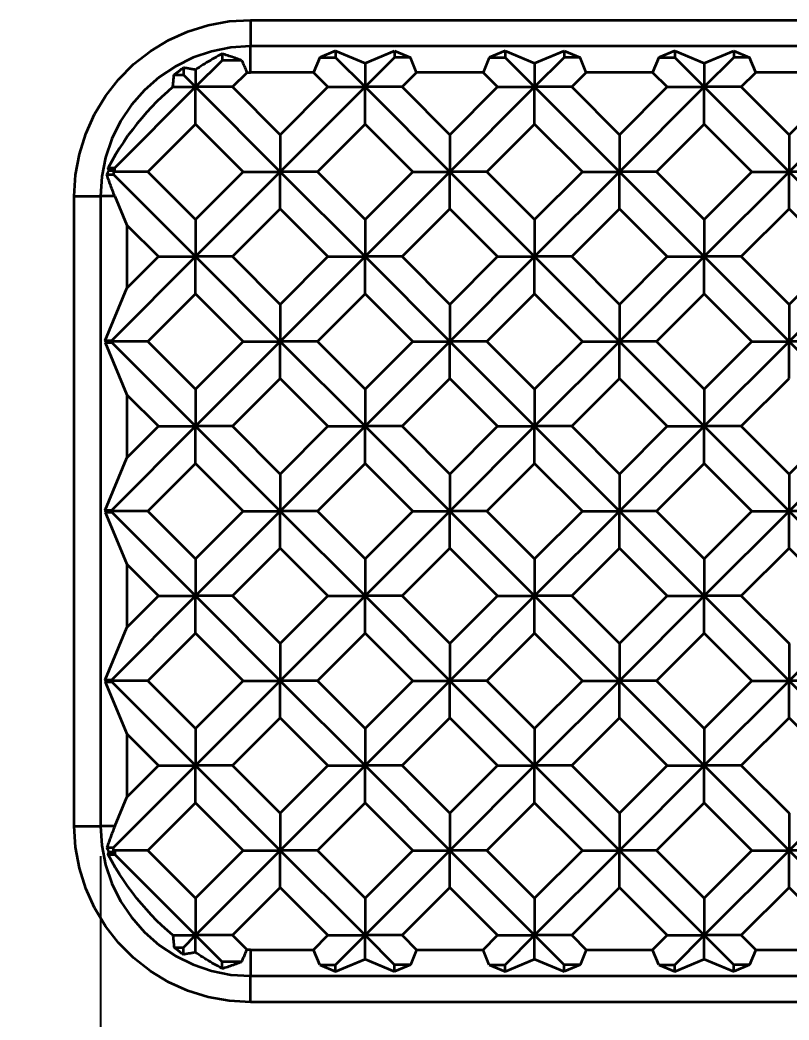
# Model space of a CAD drawing. Header units: millimetres. Extents: x 0 to 420, y 0 to 297.
# Drawn here: x 100.45 to 120.97, y 231.43 to 258.1 of the extents above; entities that cross this region are included whole.
import ezdxf

# ---------------------------------------------------------------- set-up
doc = ezdxf.new("R2010")
doc.units = ezdxf.units.MM
doc.layers.add('DIM', color=5, linetype='Continuous', lineweight=13)
doc.layers.add('VISIBLE', color=7, linetype='Continuous', lineweight=35)
doc.dimstyles.new('AUR', dxfattribs={"dimtxt": 2.5, "dimasz": 2, "dimexe": 1, "dimexo": 0.8, "dimgap": 0.6, "dimtad": 1, "dimdec": 3, "dimlfac": 0.5, "dimdsep": 46, "dimcen": 2.5, "dimclrd": 5, "dimclre": 5, "dimclrt": 7, "dimazin": 3, "dimtfac": 1, "dimtmove": 0, "dimatfit": 3})

msp = doc.modelspace()

# ---------------------------------------------------------------- linework, layer by layer
at = {"layer": 'VISIBLE'}
for points in [[(101.9, 253.4), (101.9343, 253.9665), (102.0366, 254.5248), (102.2054, 255.0666), (102.4384, 255.5842), (102.732, 256.0699), (103.082, 256.5167), (103.4833, 256.918), (103.9301, 257.268), (104.4158, 257.5616), (104.9334, 257.7946), (105.4752, 257.9634), (106.0335, 258.0657), (106.6, 258.1)], [(106.6, 258.1), (180.6, 258.1)], [(106.6, 258.1), (106.6, 257.4)], [(106.6, 257.4), (106.0779, 257.3658), (105.5647, 257.2637), (105.0693, 257.0955), (104.6, 256.8641), (104.165, 256.5734), (103.7716, 256.2284), (103.4266, 255.835), (103.1359, 255.4), (102.9045, 254.9307), (102.7363, 254.4353), (102.6342, 253.9221), (102.6, 253.4)], [(105.841, 257.1992), (105.7883, 257.1707), (105.736, 257.142), (105.684, 257.1129), (105.6323, 257.0835), (105.5809, 257.0537), (105.5299, 257.0236), (105.4792, 256.9932), (105.4288, 256.9625), (105.3787, 256.9315), (105.329, 256.9001), (105.2796, 256.8684), (105.2305, 256.8363), (105.1818, 256.804), (105.1334, 256.7713)], [(106.3658, 257.0213), (106.3293, 257.035), (106.2926, 257.0485), (106.2558, 257.0619), (106.2188, 257.0751), (106.1817, 257.0882), (106.1445, 257.1011), (106.107, 257.1139), (106.0695, 257.1265), (106.0318, 257.139), (105.9939, 257.1513), (105.9559, 257.1635), (105.9177, 257.1755), (105.8794, 257.1874), (105.841, 257.1992)], [(105.841, 257.1992), (105.841, 257.0213)], [(180.6, 257.4), (106.6, 257.4)], [(106.6, 256.7), (106.6, 257.4)], [(108.8726, 257.2757), (108.4483, 257.1)], [(108.8726, 257.2757), (109.6589, 256.95)], [(108.8726, 257.2757), (108.8726, 257.1)], [(109.6589, 256.95), (110.4452, 257.2757)], [(110.4452, 257.2757), (110.8694, 257.1)], [(110.4452, 257.2757), (110.4452, 257.1)], [(113.3981, 257.2757), (112.9738, 257.1)], [(113.3981, 257.2757), (114.1844, 256.95)], [(113.3981, 257.2757), (113.3981, 257.1)], [(114.1844, 256.95), (114.9706, 257.2757)], [(114.9706, 257.2757), (115.3949, 257.1)], [(114.9706, 257.2757), (114.9706, 257.1)], [(117.9235, 257.2757), (117.4993, 257.1)], [(117.9235, 257.2757), (118.7098, 256.95)], [(117.9235, 257.2757), (117.9235, 257.1)], [(118.7098, 256.95), (119.4961, 257.2757)], [(119.4961, 257.2757), (119.9204, 257.1)], [(119.4961, 257.2757), (119.4961, 257.1)], [(105.1334, 256.3137), (105.841, 257.0213)], [(106.3658, 257.0213), (105.841, 257.0213)], [(106.3658, 257.0213), (106.3764, 256.9979), (106.387, 256.9745), (106.3975, 256.9511), (106.4079, 256.9279), (106.4182, 256.9046), (106.4285, 256.8815), (106.4387, 256.8584), (106.4488, 256.8354), (106.4589, 256.8125), (106.4689, 256.7896), (106.4789, 256.7668), (106.4888, 256.744), (106.4986, 256.7213), (106.5084, 256.6987)], [(108.4483, 257.1), (108.2826, 256.7)], [(108.4483, 257.1), (108.8726, 257.1)], [(108.8726, 257.1), (109.6589, 256.3137)], [(109.6589, 256.3137), (110.4452, 257.1)], [(109.6589, 256.95), (109.6589, 256.3137)], [(110.8694, 257.1), (110.4452, 257.1)], [(111.0351, 256.7), (110.8694, 257.1)], [(112.9738, 257.1), (112.8081, 256.7)], [(112.9738, 257.1), (113.3981, 257.1)], [(113.3981, 257.1), (114.1844, 256.3137)], [(114.1844, 256.3137), (114.9706, 257.1)], [(114.1844, 256.95), (114.1844, 256.3137)], [(115.3949, 257.1), (114.9706, 257.1)], [(115.5606, 256.7), (115.3949, 257.1)], [(117.4993, 257.1), (117.3336, 256.7)], [(117.4993, 257.1), (117.9235, 257.1)], [(117.9235, 257.1), (118.7098, 256.3137)], [(118.7098, 256.3137), (119.4961, 257.1)], [(118.7098, 256.95), (118.7098, 256.3137)], [(119.9204, 257.1), (119.4961, 257.1)], [(120.0861, 256.7), (119.9204, 257.1)], [(104.5306, 256.3137), (104.5326, 256.3365), (104.5346, 256.3594), (104.5366, 256.3823), (104.5387, 256.4053), (104.5409, 256.4283), (104.5431, 256.4514), (104.5453, 256.4745), (104.5476, 256.4977), (104.55, 256.5209), (104.5524, 256.5442), (104.5549, 256.5675), (104.5574, 256.5909), (104.5599, 256.6143), (104.5625, 256.6378)], [(104.5625, 256.6378), (104.5799, 256.6516), (104.5973, 256.6653), (104.6147, 256.679), (104.6321, 256.6927), (104.6496, 256.7063), (104.6672, 256.7199), (104.6848, 256.7334), (104.7025, 256.7469), (104.7202, 256.7603), (104.7379, 256.7737), (104.7557, 256.787), (104.7735, 256.8003), (104.7914, 256.8135), (104.8093, 256.8267)], [(104.5625, 256.6378), (104.8093, 256.6378)], [(105.1334, 256.7713), (105.1106, 256.7756), (105.0877, 256.7798), (105.0648, 256.784), (105.0418, 256.7881), (105.0188, 256.7922), (104.9957, 256.7963), (104.9726, 256.8003), (104.9494, 256.8042), (104.9262, 256.8081), (104.9029, 256.8119), (104.8796, 256.8157), (104.8562, 256.8194), (104.8328, 256.8231), (104.8093, 256.8267)], [(104.8093, 256.8267), (104.8093, 256.6378)], [(104.8093, 256.6378), (105.1334, 256.3137)], [(105.1334, 256.7713), (105.1334, 256.3137)], [(106.1233, 256.3137), (106.5084, 256.6987)], [(106.5084, 256.6987), (106.6, 256.7)], [(108.2826, 256.7), (106.6, 256.7)], [(108.2826, 256.7), (108.6689, 256.3137)], [(110.6488, 256.3137), (111.0351, 256.7)], [(112.8081, 256.7), (111.0351, 256.7)], [(112.8081, 256.7), (113.1944, 256.3137)], [(115.1743, 256.3137), (115.5606, 256.7)], [(117.3336, 256.7), (115.5606, 256.7)], [(117.3336, 256.7), (117.7199, 256.3137)], [(119.6998, 256.3137), (120.0861, 256.7)], [(121.8591, 256.7), (120.0861, 256.7)], [(104.5306, 256.3137), (104.3822, 256.1847), (104.2375, 256.0519), (104.0967, 255.9153), (103.9597, 255.7748), (103.8266, 255.6305), (103.6973, 255.4823), (103.5718, 255.3303), (103.4501, 255.1745), (103.3323, 255.0148), (103.2184, 254.8513), (103.1082, 254.684), (103.0019, 254.5128), (102.8995, 254.3378), (102.8008, 254.159)], [(102.9787, 254.159), (105.1334, 256.3137)], [(104.5306, 256.3137), (105.1334, 256.3137)], [(106.1233, 256.3137), (105.1334, 256.3137)], [(105.1334, 256.3137), (107.3961, 254.051)], [(105.1334, 255.3238), (105.1334, 256.3137)], [(106.1233, 256.3137), (107.3961, 255.0409)], [(107.3961, 255.0409), (108.6689, 256.3137)], [(107.3961, 254.051), (109.6589, 256.3137)], [(108.6689, 256.3137), (109.6589, 256.3137)], [(110.6488, 256.3137), (109.6589, 256.3137)], [(109.6589, 256.3137), (111.9216, 254.051)], [(109.6589, 255.3238), (109.6589, 256.3137)], [(110.6488, 256.3137), (111.9216, 255.0409)], [(111.9216, 255.0409), (113.1944, 256.3137)], [(111.9216, 254.051), (114.1844, 256.3137)], [(113.1944, 256.3137), (114.1844, 256.3137)], [(115.1743, 256.3137), (114.1844, 256.3137)], [(114.1844, 256.3137), (116.4471, 254.051)], [(114.1844, 255.3238), (114.1844, 256.3137)], [(115.1743, 256.3137), (116.4471, 255.0409)], [(116.4471, 255.0409), (117.7199, 256.3137)], [(116.4471, 254.051), (118.7098, 256.3137)], [(117.7199, 256.3137), (118.7098, 256.3137)], [(119.6998, 256.3137), (118.7098, 256.3137)], [(118.7098, 256.3137), (120.9726, 254.051)], [(118.7098, 255.3238), (118.7098, 256.3137)], [(119.6998, 256.3137), (120.9726, 255.0409)], [(120.9726, 255.0409), (122.2454, 256.3137)], [(120.9726, 254.051), (123.2353, 256.3137)], [(103.8606, 254.051), (105.1334, 255.3238)], [(105.1334, 255.3238), (106.4062, 254.051)], [(108.3861, 254.051), (109.6589, 255.3238)], [(109.6589, 255.3238), (110.9317, 254.051)], [(112.9116, 254.051), (114.1844, 255.3238)], [(114.1844, 255.3238), (115.4572, 254.051)], [(117.437, 254.051), (118.7098, 255.3238)], [(118.7098, 255.3238), (119.9826, 254.051)], [(107.3961, 255.0409), (107.3961, 254.051)], [(111.9216, 255.0409), (111.9216, 254.051)], [(116.4471, 255.0409), (116.4471, 254.051)], [(120.9726, 255.0409), (120.9726, 254.051)], [(102.7682, 253.9764), (102.7722, 253.9842), (102.7761, 253.992), (102.78, 253.9997), (102.784, 254.0074), (102.7879, 254.0152), (102.7919, 254.0229), (102.7958, 254.0306), (102.7998, 254.0383), (102.8038, 254.046), (102.8078, 254.0537), (102.8118, 254.0614), (102.8158, 254.0691), (102.8198, 254.0768), (102.8238, 254.0845)], [(102.9817, 253.4), (102.9653, 253.44), (102.9491, 253.4802), (102.933, 253.5205), (102.9171, 253.5611), (102.9014, 253.6018), (102.8859, 253.6427), (102.8705, 253.6838), (102.8554, 253.725), (102.8404, 253.7665), (102.8256, 253.8081), (102.811, 253.8499), (102.7965, 253.8919), (102.7823, 253.9341), (102.7682, 253.9764)], [(102.7682, 253.9764), (102.9452, 253.9764)], [(102.8238, 254.0845), (102.8221, 254.0898), (102.8205, 254.0951), (102.8188, 254.1004), (102.8172, 254.1057), (102.8155, 254.111), (102.8139, 254.1163), (102.8122, 254.1217), (102.8106, 254.127), (102.809, 254.1323), (102.8073, 254.1377), (102.8057, 254.143), (102.8041, 254.1483), (102.8025, 254.1537), (102.8008, 254.159)], [(102.8008, 254.159), (102.9787, 254.159)], [(102.8238, 254.0845), (102.9452, 254.0845)], [(102.9787, 254.051), (102.9452, 254.0845)], [(102.9452, 254.0845), (102.9452, 253.9764)], [(102.9452, 253.9764), (105.1334, 251.7882)], [(102.9787, 254.051), (102.9787, 254.159)], [(103.8606, 254.051), (102.9787, 254.051)], [(103.8606, 254.051), (105.1334, 252.7782)], [(105.1334, 251.7882), (107.3961, 254.051)], [(105.1334, 252.7782), (106.4062, 254.051)], [(106.4062, 254.051), (107.3961, 254.051)], [(108.3861, 254.051), (107.3961, 254.051)], [(107.3961, 253.061), (107.3961, 254.051)], [(107.3961, 254.051), (109.6589, 251.7882)], [(108.3861, 254.051), (109.6589, 252.7782)], [(109.6589, 252.7782), (110.9317, 254.051)], [(109.6589, 251.7882), (111.9216, 254.051)], [(110.9317, 254.051), (111.9216, 254.051)], [(112.9116, 254.051), (111.9216, 254.051)], [(111.9216, 254.051), (114.1844, 251.7882)], [(111.9216, 253.061), (111.9216, 254.051)], [(112.9116, 254.051), (114.1844, 252.7782)], [(114.1844, 252.7782), (115.4572, 254.051)], [(114.1844, 251.7882), (116.4471, 254.051)], [(115.4572, 254.051), (116.4471, 254.051)], [(117.437, 254.051), (116.4471, 254.051)], [(116.4471, 254.051), (118.7098, 251.7882)], [(116.4471, 253.061), (116.4471, 254.051)], [(117.437, 254.051), (118.7098, 252.7782)], [(118.7098, 252.7782), (119.9826, 254.051)], [(118.7098, 251.7882), (120.9726, 254.051)], [(119.9826, 254.051), (120.9726, 254.051)], [(121.9625, 254.051), (120.9726, 254.051)], [(120.9726, 254.051), (123.2353, 251.7882)], [(120.9726, 253.061), (120.9726, 254.051)], [(101.9, 236.6), (101.9, 253.4)], [(101.9, 253.4), (102.6, 253.4)], [(102.6, 253.4), (102.6, 236.6)], [(102.9817, 253.4), (102.6, 253.4)], [(102.9817, 253.4), (103.3, 252.6317)], [(106.1233, 251.7882), (107.3961, 253.061)], [(107.3961, 253.061), (108.6689, 251.7882)], [(110.6488, 251.7882), (111.9216, 253.061)], [(111.9216, 253.061), (113.1944, 251.7882)], [(115.1743, 251.7882), (116.4471, 253.061)], [(116.4471, 253.061), (117.7199, 251.7882)], [(119.6998, 251.7882), (120.9726, 253.061)], [(120.9726, 253.061), (122.2454, 251.7882)], [(103.3, 252.6317), (103.3, 250.9448)], [(103.3, 252.6317), (104.1434, 251.7882)], [(105.1334, 252.7782), (105.1334, 251.7882)], [(109.6589, 252.7782), (109.6589, 251.7882)], [(114.1844, 252.7782), (114.1844, 251.7882)], [(118.7098, 252.7782), (118.7098, 251.7882)], [(102.9, 249.5548), (105.1334, 251.7882)], [(103.3, 250.9448), (104.1434, 251.7882)], [(104.1434, 251.7882), (105.1334, 251.7882)], [(105.1334, 250.7983), (105.1334, 251.7882)], [(105.1334, 251.7882), (107.3961, 249.5255)], [(106.1233, 251.7882), (105.1334, 251.7882)], [(106.1233, 251.7882), (107.3961, 250.5154)], [(107.3961, 249.5255), (109.6589, 251.7882)], [(107.3961, 250.5154), (108.6689, 251.7882)], [(108.6689, 251.7882), (109.6589, 251.7882)], [(110.6488, 251.7882), (109.6589, 251.7882)], [(109.6589, 250.7983), (109.6589, 251.7882)], [(109.6589, 251.7882), (111.9216, 249.5255)], [(110.6488, 251.7882), (111.9216, 250.5154)], [(111.9216, 250.5154), (113.1944, 251.7882)], [(111.9216, 249.5255), (114.1844, 251.7882)], [(113.1944, 251.7882), (114.1844, 251.7882)], [(115.1743, 251.7882), (114.1844, 251.7882)], [(114.1844, 251.7882), (116.4471, 249.5255)], [(114.1844, 250.7983), (114.1844, 251.7882)], [(115.1743, 251.7882), (116.4471, 250.5154)], [(116.4471, 250.5154), (117.7199, 251.7882)], [(116.4471, 249.5255), (118.7098, 251.7882)], [(117.7199, 251.7882), (118.7098, 251.7882)], [(119.6998, 251.7882), (118.7098, 251.7882)], [(118.7098, 251.7882), (120.9726, 249.5255)], [(118.7098, 250.7983), (118.7098, 251.7882)], [(119.6998, 251.7882), (120.9726, 250.5154)], [(120.9726, 250.5154), (122.2454, 251.7882)], [(120.9726, 249.5255), (123.2353, 251.7882)], [(102.7243, 249.5548), (103.3, 250.9448)], [(103.8606, 249.5255), (105.1334, 250.7983)], [(105.1334, 250.7983), (106.4062, 249.5255)], [(108.3861, 249.5255), (109.6589, 250.7983)], [(109.6589, 250.7983), (110.9317, 249.5255)], [(112.9116, 249.5255), (114.1844, 250.7983)], [(114.1844, 250.7983), (115.4572, 249.5255)], [(117.437, 249.5255), (118.7098, 250.7983)], [(118.7098, 250.7983), (119.9826, 249.5255)], [(107.3961, 250.5154), (107.3961, 249.5255)], [(111.9216, 250.5154), (111.9216, 249.5255)], [(116.4471, 250.5154), (116.4471, 249.5255)], [(120.9726, 250.5154), (120.9726, 249.5255)], [(102.7243, 249.5548), (102.7364, 249.5255)], [(102.7243, 249.5548), (102.9, 249.5548)], [(102.7364, 249.5255), (102.7243, 249.4961)], [(102.7243, 249.4961), (103.3, 248.1062)], [(102.7243, 249.4961), (102.9, 249.4961)], [(102.7364, 249.5255), (102.9, 249.5255)], [(102.9, 249.5255), (102.9, 249.5548)], [(102.9, 249.5255), (102.9, 249.4961)], [(103.8606, 249.5255), (102.9, 249.5255)], [(102.9, 249.4961), (105.1334, 247.2627)], [(103.8606, 249.5255), (105.1334, 248.2527)], [(105.1334, 247.2627), (107.3961, 249.5255)], [(105.1334, 248.2527), (106.4062, 249.5255)], [(106.4062, 249.5255), (107.3961, 249.5255)], [(107.3961, 248.5355), (107.3961, 249.5255)], [(107.3961, 249.5255), (109.6589, 247.2627)], [(108.3861, 249.5255), (107.3961, 249.5255)], [(108.3861, 249.5255), (109.6589, 248.2527)], [(109.6589, 247.2627), (111.9216, 249.5255)], [(109.6589, 248.2527), (110.9317, 249.5255)], [(110.9317, 249.5255), (111.9216, 249.5255)], [(112.9116, 249.5255), (111.9216, 249.5255)], [(111.9216, 248.5355), (111.9216, 249.5255)], [(111.9216, 249.5255), (114.1844, 247.2627)], [(112.9116, 249.5255), (114.1844, 248.2527)], [(114.1844, 248.2527), (115.4572, 249.5255)], [(114.1844, 247.2627), (116.4471, 249.5255)], [(115.4572, 249.5255), (116.4471, 249.5255)], [(117.437, 249.5255), (116.4471, 249.5255)], [(116.4471, 249.5255), (118.7098, 247.2627)], [(116.4471, 248.5355), (116.4471, 249.5255)], [(117.437, 249.5255), (118.7098, 248.2527)], [(118.7098, 248.2527), (119.9826, 249.5255)], [(118.7098, 247.2627), (120.9726, 249.5255)], [(119.9826, 249.5255), (120.9726, 249.5255)], [(121.9625, 249.5255), (120.9726, 249.5255)], [(120.9726, 249.5255), (123.2353, 247.2627)], [(120.9726, 248.5355), (120.9726, 249.5255)], [(106.1233, 247.2627), (107.3961, 248.5355)], [(107.3961, 248.5355), (108.6689, 247.2627)], [(110.6488, 247.2627), (111.9216, 248.5355)], [(111.9216, 248.5355), (113.1944, 247.2627)], [(115.1743, 247.2627), (116.4471, 248.5355)], [(116.4471, 248.5355), (117.7199, 247.2627)], [(119.6998, 247.2627), (120.9726, 248.5355)], [(103.3, 248.1062), (103.3, 246.4193)], [(103.3, 248.1062), (104.1434, 247.2627)], [(105.1334, 248.2527), (105.1334, 247.2627)], [(109.6589, 248.2527), (109.6589, 247.2627)], [(114.1844, 248.2527), (114.1844, 247.2627)], [(118.7098, 248.2527), (118.7098, 247.2627)], [(102.9, 245.0294), (105.1334, 247.2627)], [(103.3, 246.4193), (104.1434, 247.2627)], [(104.1434, 247.2627), (105.1334, 247.2627)], [(105.1334, 246.2728), (105.1334, 247.2627)], [(105.1334, 247.2627), (107.3961, 245)], [(106.1233, 247.2627), (105.1334, 247.2627)], [(106.1233, 247.2627), (107.3961, 245.9899)], [(107.3961, 245), (109.6589, 247.2627)], [(107.3961, 245.9899), (108.6689, 247.2627)], [(108.6689, 247.2627), (109.6589, 247.2627)], [(109.6589, 246.2728), (109.6589, 247.2627)], [(109.6589, 247.2627), (111.9216, 245)], [(110.6488, 247.2627), (109.6589, 247.2627)], [(110.6488, 247.2627), (111.9216, 245.9899)], [(111.9216, 245), (114.1844, 247.2627)], [(111.9216, 245.9899), (113.1944, 247.2627)], [(113.1944, 247.2627), (114.1844, 247.2627)], [(115.1743, 247.2627), (114.1844, 247.2627)], [(114.1844, 246.2728), (114.1844, 247.2627)], [(114.1844, 247.2627), (116.4471, 245)], [(115.1743, 247.2627), (116.4471, 245.9899)], [(116.4471, 245.9899), (117.7199, 247.2627)], [(116.4471, 245), (118.7098, 247.2627)], [(117.7199, 247.2627), (118.7098, 247.2627)], [(119.6998, 247.2627), (118.7098, 247.2627)], [(118.7098, 247.2627), (120.9726, 245)], [(118.7098, 246.2728), (118.7098, 247.2627)], [(119.6998, 247.2627), (120.9726, 245.9899)], [(120.9726, 245.9899), (122.2454, 247.2627)], [(120.9726, 245), (123.2353, 247.2627)], [(102.7243, 245.0294), (103.3, 246.4193)], [(103.8606, 245), (105.1334, 246.2728)], [(105.1334, 246.2728), (106.4062, 245)], [(108.3861, 245), (109.6589, 246.2728)], [(109.6589, 246.2728), (110.9317, 245)], [(112.9116, 245), (114.1844, 246.2728)], [(114.1844, 246.2728), (115.4572, 245)], [(117.437, 245), (118.7098, 246.2728)], [(118.7098, 246.2728), (119.9826, 245)], [(107.3961, 245.9899), (107.3961, 245)], [(111.9216, 245.9899), (111.9216, 245)], [(116.4471, 245.9899), (116.4471, 245)], [(120.9726, 245.9899), (120.9726, 245)], [(102.7243, 245.0294), (102.7364, 245)], [(102.7243, 245.0294), (102.9, 245.0294)], [(102.7364, 245), (102.7243, 244.9706)], [(102.7243, 244.9706), (103.3, 243.5807)], [(102.7243, 244.9706), (102.9, 244.9706)], [(102.7364, 245), (102.9, 245)], [(102.9, 245), (102.9, 245.0294)], [(102.9, 245), (102.9, 244.9706)], [(103.8606, 245), (102.9, 245)], [(102.9, 244.9706), (105.1334, 242.7373)], [(103.8606, 245), (105.1334, 243.7272)], [(105.1334, 242.7373), (107.3961, 245)], [(105.1334, 243.7272), (106.4062, 245)], [(106.4062, 245), (107.3961, 245)], [(107.3961, 244.0101), (107.3961, 245)], [(107.3961, 245), (109.6589, 242.7373)], [(108.3861, 245), (107.3961, 245)], [(108.3861, 245), (109.6589, 243.7272)], [(109.6589, 242.7373), (111.9216, 245)], [(109.6589, 243.7272), (110.9317, 245)], [(110.9317, 245), (111.9216, 245)], [(111.9216, 244.0101), (111.9216, 245)], [(111.9216, 245), (114.1844, 242.7373)], [(112.9116, 245), (111.9216, 245)], [(112.9116, 245), (114.1844, 243.7272)], [(114.1844, 242.7373), (116.4471, 245)], [(114.1844, 243.7272), (115.4572, 245)], [(115.4572, 245), (116.4471, 245)], [(116.4471, 245), (118.7098, 242.7373)], [(116.4471, 244.0101), (116.4471, 245)], [(117.437, 245), (116.4471, 245)], [(117.437, 245), (118.7098, 243.7272)], [(118.7098, 242.7373), (120.9726, 245)], [(118.7098, 243.7272), (119.9826, 245)], [(119.9826, 245), (120.9726, 245)], [(120.9726, 245), (123.2353, 242.7373)], [(120.9726, 244.0101), (120.9726, 245)], [(121.9625, 245), (120.9726, 245)], [(106.1233, 242.7373), (107.3961, 244.0101)], [(107.3961, 244.0101), (108.6689, 242.7373)], [(110.6488, 242.7373), (111.9216, 244.0101)], [(111.9216, 244.0101), (113.1944, 242.7373)], [(115.1743, 242.7373), (116.4471, 244.0101)], [(116.4471, 244.0101), (117.7199, 242.7373)], [(119.6998, 242.7373), (120.9726, 244.0101)], [(120.9726, 244.0101), (122.2454, 242.7373)], [(103.3, 243.5807), (103.3, 241.8938)], [(103.3, 243.5807), (104.1434, 242.7373)], [(105.1334, 243.7272), (105.1334, 242.7373)], [(109.6589, 243.7272), (109.6589, 242.7373)], [(114.1844, 243.7272), (114.1844, 242.7373)], [(118.7098, 243.7272), (118.7098, 242.7373)], [(102.9, 240.5039), (105.1334, 242.7373)], [(103.3, 241.8938), (104.1434, 242.7373)], [(104.1434, 242.7373), (105.1334, 242.7373)], [(105.1334, 241.7473), (105.1334, 242.7373)], [(105.1334, 242.7373), (107.3961, 240.4745)], [(106.1233, 242.7373), (105.1334, 242.7373)], [(106.1233, 242.7373), (107.3961, 241.4645)], [(107.3961, 240.4745), (109.6589, 242.7373)], [(107.3961, 241.4645), (108.6689, 242.7373)], [(108.6689, 242.7373), (109.6589, 242.7373)], [(109.6589, 241.7473), (109.6589, 242.7373)], [(109.6589, 242.7373), (111.9216, 240.4745)], [(110.6488, 242.7373), (109.6589, 242.7373)], [(110.6488, 242.7373), (111.9216, 241.4645)], [(111.9216, 240.4745), (114.1844, 242.7373)], [(111.9216, 241.4645), (113.1944, 242.7373)], [(113.1944, 242.7373), (114.1844, 242.7373)], [(114.1844, 242.7373), (116.4471, 240.4745)], [(114.1844, 241.7473), (114.1844, 242.7373)], [(115.1743, 242.7373), (114.1844, 242.7373)], [(115.1743, 242.7373), (116.4471, 241.4645)], [(116.4471, 240.4745), (118.7098, 242.7373)], [(116.4471, 241.4645), (117.7199, 242.7373)], [(117.7199, 242.7373), (118.7098, 242.7373)], [(118.7098, 242.7373), (120.9726, 240.4745)], [(118.7098, 241.7473), (118.7098, 242.7373)], [(119.6998, 242.7373), (118.7098, 242.7373)], [(119.6998, 242.7373), (120.9726, 241.4645)], [(120.9726, 240.4745), (123.2353, 242.7373)], [(102.7243, 240.5039), (103.3, 241.8938)], [(103.8606, 240.4745), (105.1334, 241.7473)], [(105.1334, 241.7473), (106.4062, 240.4745)], [(108.3861, 240.4745), (109.6589, 241.7473)], [(109.6589, 241.7473), (110.9317, 240.4745)], [(112.9116, 240.4745), (114.1844, 241.7473)], [(114.1844, 241.7473), (115.4572, 240.4745)], [(117.437, 240.4745), (118.7098, 241.7473)], [(118.7098, 241.7473), (119.9826, 240.4745)], [(107.3961, 241.4645), (107.3961, 240.4745)], [(111.9216, 241.4645), (111.9216, 240.4745)], [(116.4471, 241.4645), (116.4471, 240.4745)], [(120.9726, 241.4645), (120.9726, 240.4745)], [(102.7243, 240.5039), (102.7364, 240.4745)], [(102.7243, 240.5039), (102.9, 240.5039)], [(102.7364, 240.4745), (102.7243, 240.4452)], [(102.7243, 240.4452), (103.3, 239.0552)], [(102.7243, 240.4452), (102.9, 240.4452)], [(102.7364, 240.4745), (102.9, 240.4745)], [(102.9, 240.4745), (102.9, 240.5039)], [(102.9, 240.4745), (102.9, 240.4452)], [(103.8606, 240.4745), (102.9, 240.4745)], [(102.9, 240.4452), (105.1334, 238.2118)], [(103.8606, 240.4745), (105.1334, 239.2017)], [(105.1334, 238.2118), (107.3961, 240.4745)], [(105.1334, 239.2017), (106.4062, 240.4745)], [(106.4062, 240.4745), (107.3961, 240.4745)], [(107.3961, 239.4846), (107.3961, 240.4745)], [(107.3961, 240.4745), (109.6589, 238.2118)], [(108.3861, 240.4745), (107.3961, 240.4745)], [(108.3861, 240.4745), (109.6589, 239.2017)], [(109.6589, 238.2118), (111.9216, 240.4745)], [(109.6589, 239.2017), (110.9317, 240.4745)], [(110.9317, 240.4745), (111.9216, 240.4745)], [(111.9216, 240.4745), (114.1844, 238.2118)], [(111.9216, 239.4846), (111.9216, 240.4745)], [(112.9116, 240.4745), (111.9216, 240.4745)], [(112.9116, 240.4745), (114.1844, 239.2017)], [(114.1844, 238.2118), (116.4471, 240.4745)], [(114.1844, 239.2017), (115.4572, 240.4745)], [(115.4572, 240.4745), (116.4471, 240.4745)], [(116.4471, 240.4745), (118.7098, 238.2118)], [(116.4471, 239.4846), (116.4471, 240.4745)], [(117.437, 240.4745), (116.4471, 240.4745)], [(117.437, 240.4745), (118.7098, 239.2017)], [(118.7098, 238.2118), (120.9726, 240.4745)], [(118.7098, 239.2017), (119.9826, 240.4745)], [(119.9826, 240.4745), (120.9726, 240.4745)], [(120.9726, 240.4745), (123.2353, 238.2118)], [(120.9726, 239.4846), (120.9726, 240.4745)], [(121.9625, 240.4745), (120.9726, 240.4745)], [(106.1233, 238.2118), (107.3961, 239.4846)], [(107.3961, 239.4846), (108.6689, 238.2118)], [(110.6488, 238.2118), (111.9216, 239.4846)], [(111.9216, 239.4846), (113.1944, 238.2118)], [(115.1743, 238.2118), (116.4471, 239.4846)], [(116.4471, 239.4846), (117.7199, 238.2118)], [(119.6998, 238.2118), (120.9726, 239.4846)], [(120.9726, 239.4846), (122.2454, 238.2118)], [(103.3, 239.0552), (103.3, 237.3683)], [(103.3, 239.0552), (104.1434, 238.2118)], [(105.1334, 239.2017), (105.1334, 238.2118)], [(109.6589, 239.2017), (109.6589, 238.2118)], [(114.1844, 239.2017), (114.1844, 238.2118)], [(118.7098, 239.2017), (118.7098, 238.2118)], [(102.9452, 236.0236), (105.1334, 238.2118)], [(103.3, 237.3683), (104.1434, 238.2118)], [(104.1434, 238.2118), (105.1334, 238.2118)], [(105.1334, 237.2218), (105.1334, 238.2118)], [(105.1334, 238.2118), (107.3961, 235.949)], [(106.1233, 238.2118), (105.1334, 238.2118)], [(106.1233, 238.2118), (107.3961, 236.939)], [(107.3961, 235.949), (109.6589, 238.2118)], [(107.3961, 236.939), (108.6689, 238.2118)], [(108.6689, 238.2118), (109.6589, 238.2118)], [(109.6589, 238.2118), (111.9216, 235.949)], [(109.6589, 237.2218), (109.6589, 238.2118)], [(110.6488, 238.2118), (109.6589, 238.2118)], [(110.6488, 238.2118), (111.9216, 236.939)], [(111.9216, 235.949), (114.1844, 238.2118)], [(111.9216, 236.939), (113.1944, 238.2118)], [(113.1944, 238.2118), (114.1844, 238.2118)], [(114.1844, 238.2118), (116.4471, 235.949)], [(114.1844, 237.2218), (114.1844, 238.2118)], [(115.1743, 238.2118), (114.1844, 238.2118)], [(115.1743, 238.2118), (116.4471, 236.939)], [(116.4471, 235.949), (118.7098, 238.2118)], [(116.4471, 236.939), (117.7199, 238.2118)], [(117.7199, 238.2118), (118.7098, 238.2118)], [(118.7098, 238.2118), (120.9726, 235.949)], [(118.7098, 237.2218), (118.7098, 238.2118)], [(119.6998, 238.2118), (118.7098, 238.2118)], [(119.6998, 238.2118), (120.9726, 236.939)], [(120.9726, 235.949), (123.2353, 238.2118)], [(102.9817, 236.6), (103.3, 237.3683)], [(103.8606, 235.949), (105.1334, 237.2218)], [(105.1334, 237.2218), (106.4062, 235.949)], [(108.3861, 235.949), (109.6589, 237.2218)], [(109.6589, 237.2218), (110.9317, 235.949)], [(112.9116, 235.949), (114.1844, 237.2218)], [(114.1844, 237.2218), (115.4572, 235.949)], [(117.437, 235.949), (118.7098, 237.2218)], [(118.7098, 237.2218), (119.9826, 235.949)], [(107.3961, 236.939), (107.3961, 235.949)], [(111.9216, 236.939), (111.9216, 235.949)], [(116.4471, 236.939), (116.4471, 235.949)], [(120.9726, 236.939), (120.9726, 235.949)], [(106.6, 231.9), (106.0335, 231.9343), (105.4752, 232.0366), (104.9334, 232.2054), (104.4158, 232.4384), (103.9301, 232.732), (103.4833, 233.082), (103.082, 233.4833), (102.732, 233.9301), (102.4384, 234.4158), (102.2054, 234.9334), (102.0366, 235.4752), (101.9343, 236.0335), (101.9, 236.6)], [(101.9, 236.6), (102.6, 236.6)], [(102.6, 236.6), (102.6342, 236.0779), (102.7363, 235.5647), (102.9045, 235.0693), (103.1359, 234.6), (103.4266, 234.165), (103.7716, 233.7716), (104.165, 233.4266), (104.6, 233.1359), (105.0693, 232.9045), (105.5647, 232.7363), (106.0779, 232.6342), (106.6, 232.6)], [(102.9817, 236.6), (102.6, 236.6)], [(102.9817, 236.6), (102.9653, 236.56), (102.9491, 236.5198), (102.933, 236.4795), (102.9171, 236.4389), (102.9014, 236.3982), (102.8859, 236.3573), (102.8705, 236.3162), (102.8554, 236.275), (102.8404, 236.2335), (102.8256, 236.1919), (102.811, 236.1501), (102.7965, 236.1081), (102.7823, 236.0659), (102.7682, 236.0236)], [(102.8238, 235.9155), (102.8198, 235.9232), (102.8158, 235.9309), (102.8118, 235.9386), (102.8078, 235.9463), (102.8038, 235.954), (102.7998, 235.9617), (102.7958, 235.9694), (102.7919, 235.9771), (102.7879, 235.9848), (102.784, 235.9926), (102.78, 236.0003), (102.7761, 236.008), (102.7722, 236.0158), (102.7682, 236.0236)], [(102.7682, 236.0236), (102.9452, 236.0236)], [(102.8008, 235.841), (102.8025, 235.8463), (102.8041, 235.8517), (102.8057, 235.857), (102.8073, 235.8623), (102.809, 235.8677), (102.8106, 235.873), (102.8122, 235.8783), (102.8139, 235.8837), (102.8155, 235.889), (102.8172, 235.8943), (102.8188, 235.8996), (102.8205, 235.9049), (102.8221, 235.9102), (102.8238, 235.9155)], [(104.5306, 233.6863), (104.3822, 233.8153), (104.2375, 233.9481), (104.0967, 234.0847), (103.9597, 234.2252), (103.8266, 234.3695), (103.6973, 234.5177), (103.5718, 234.6697), (103.4501, 234.8255), (103.3323, 234.9852), (103.2184, 235.1487), (103.1082, 235.316), (103.0019, 235.4872), (102.8995, 235.6622), (102.8008, 235.841)], [(102.8008, 235.841), (102.9787, 235.841)], [(102.8238, 235.9155), (102.9452, 235.9155)], [(102.9452, 235.9155), (102.9452, 236.0236)], [(102.9452, 235.9155), (102.9787, 235.949)], [(102.9787, 235.949), (102.9787, 235.841)], [(103.8606, 235.949), (102.9787, 235.949)], [(102.9787, 235.841), (105.1334, 233.6863)], [(103.8606, 235.949), (105.1334, 234.6762)], [(105.1334, 233.6863), (107.3961, 235.949)], [(105.1334, 234.6762), (106.4062, 235.949)], [(106.4062, 235.949), (107.3961, 235.949)], [(107.3961, 235.949), (109.6589, 233.6863)], [(107.3961, 234.9591), (107.3961, 235.949)], [(108.3861, 235.949), (107.3961, 235.949)], [(108.3861, 235.949), (109.6589, 234.6762)], [(109.6589, 233.6863), (111.9216, 235.949)], [(109.6589, 234.6762), (110.9317, 235.949)], [(110.9317, 235.949), (111.9216, 235.949)], [(111.9216, 235.949), (114.1844, 233.6863)], [(111.9216, 234.9591), (111.9216, 235.949)], [(112.9116, 235.949), (111.9216, 235.949)], [(112.9116, 235.949), (114.1844, 234.6762)], [(114.1844, 233.6863), (116.4471, 235.949)], [(114.1844, 234.6762), (115.4572, 235.949)], [(115.4572, 235.949), (116.4471, 235.949)], [(116.4471, 235.949), (118.7098, 233.6863)], [(116.4471, 234.9591), (116.4471, 235.949)], [(117.437, 235.949), (116.4471, 235.949)], [(117.437, 235.949), (118.7098, 234.6762)], [(118.7098, 233.6863), (120.9726, 235.949)], [(118.7098, 234.6762), (119.9826, 235.949)], [(119.9826, 235.949), (120.9726, 235.949)], [(120.9726, 235.949), (123.2353, 233.6863)], [(120.9726, 234.9591), (120.9726, 235.949)], [(121.9625, 235.949), (120.9726, 235.949)], [(106.1233, 233.6863), (107.3961, 234.9591)], [(107.3961, 234.9591), (108.6689, 233.6863)], [(110.6488, 233.6863), (111.9216, 234.9591)], [(111.9216, 234.9591), (113.1944, 233.6863)], [(115.1743, 233.6863), (116.4471, 234.9591)], [(116.4471, 234.9591), (117.7199, 233.6863)], [(119.6998, 233.6863), (120.9726, 234.9591)], [(120.9726, 234.9591), (122.2454, 233.6863)], [(105.1334, 234.6762), (105.1334, 233.6863)], [(109.6589, 234.6762), (109.6589, 233.6863)], [(114.1844, 234.6762), (114.1844, 233.6863)], [(118.7098, 234.6762), (118.7098, 233.6863)], [(104.5306, 233.6863), (104.5326, 233.6635), (104.5346, 233.6406), (104.5366, 233.6177), (104.5387, 233.5947), (104.5409, 233.5717), (104.5431, 233.5486), (104.5453, 233.5255), (104.5476, 233.5023), (104.55, 233.4791), (104.5524, 233.4558), (104.5549, 233.4325), (104.5574, 233.4091), (104.5599, 233.3857), (104.5625, 233.3622)], [(104.5306, 233.6863), (105.1334, 233.6863)], [(104.8093, 233.3622), (105.1334, 233.6863)], [(105.1334, 233.2287), (105.1334, 233.6863)], [(105.1334, 233.6863), (105.841, 232.9787)], [(106.1233, 233.6863), (105.1334, 233.6863)], [(106.1233, 233.6863), (106.5084, 233.3013)], [(108.2826, 233.3), (108.6689, 233.6863)], [(108.6689, 233.6863), (109.6589, 233.6863)], [(108.8726, 232.9), (109.6589, 233.6863)], [(109.6589, 233.6863), (110.4452, 232.9)], [(110.6488, 233.6863), (109.6589, 233.6863)], [(109.6589, 233.05), (109.6589, 233.6863)], [(110.6488, 233.6863), (111.0351, 233.3)], [(112.8081, 233.3), (113.1944, 233.6863)], [(113.1944, 233.6863), (114.1844, 233.6863)], [(113.3981, 232.9), (114.1844, 233.6863)], [(114.1844, 233.6863), (114.9706, 232.9)], [(115.1743, 233.6863), (114.1844, 233.6863)], [(114.1844, 233.05), (114.1844, 233.6863)], [(115.1743, 233.6863), (115.5606, 233.3)], [(117.3336, 233.3), (117.7199, 233.6863)], [(117.7199, 233.6863), (118.7098, 233.6863)], [(117.9235, 232.9), (118.7098, 233.6863)], [(118.7098, 233.6863), (119.4961, 232.9)], [(119.6998, 233.6863), (118.7098, 233.6863)], [(118.7098, 233.05), (118.7098, 233.6863)], [(119.6998, 233.6863), (120.0861, 233.3)], [(104.8093, 233.1733), (104.7914, 233.1865), (104.7735, 233.1997), (104.7557, 233.213), (104.7379, 233.2263), (104.7202, 233.2397), (104.7025, 233.2531), (104.6848, 233.2666), (104.6672, 233.2801), (104.6496, 233.2937), (104.6321, 233.3073), (104.6147, 233.321), (104.5973, 233.3347), (104.5799, 233.3484), (104.5625, 233.3622)], [(104.5625, 233.3622), (104.8093, 233.3622)], [(104.8093, 233.1733), (104.8093, 233.3622)], [(105.1334, 233.2287), (105.1106, 233.2244), (105.0877, 233.2202), (105.0648, 233.216), (105.0418, 233.2119), (105.0188, 233.2078), (104.9957, 233.2037), (104.9726, 233.1997), (104.9494, 233.1958), (104.9262, 233.1919), (104.9029, 233.1881), (104.8796, 233.1843), (104.8562, 233.1806), (104.8328, 233.1769), (104.8093, 233.1733)], [(105.841, 232.8008), (105.7883, 232.8293), (105.736, 232.858), (105.684, 232.8871), (105.6323, 232.9165), (105.5809, 232.9463), (105.5299, 232.9764), (105.4792, 233.0068), (105.4288, 233.0375), (105.3787, 233.0685), (105.329, 233.0999), (105.2796, 233.1316), (105.2305, 233.1637), (105.1818, 233.196), (105.1334, 233.2287)], [(106.3658, 232.9787), (106.3764, 233.0021), (106.387, 233.0255), (106.3975, 233.0489), (106.4079, 233.0721), (106.4182, 233.0954), (106.4285, 233.1185), (106.4387, 233.1416), (106.4488, 233.1646), (106.4589, 233.1875), (106.4689, 233.2104), (106.4789, 233.2332), (106.4888, 233.256), (106.4986, 233.2787), (106.5084, 233.3013)], [(106.6, 233.3), (106.5084, 233.3013)], [(106.6, 233.3), (108.2826, 233.3)], [(106.6, 233.3), (106.6, 232.6)], [(108.4483, 232.9), (108.2826, 233.3)], [(111.0351, 233.3), (110.8694, 232.9)], [(111.0351, 233.3), (112.8081, 233.3)], [(112.9738, 232.9), (112.8081, 233.3)], [(115.5606, 233.3), (115.3949, 232.9)], [(115.5606, 233.3), (117.3336, 233.3)], [(117.4993, 232.9), (117.3336, 233.3)], [(120.0861, 233.3), (119.9204, 232.9)], [(120.0861, 233.3), (121.8591, 233.3)], [(105.841, 232.8008), (105.8794, 232.8126), (105.9177, 232.8245), (105.9559, 232.8365), (105.9939, 232.8487), (106.0318, 232.861), (106.0695, 232.8735), (106.107, 232.8861), (106.1445, 232.8989), (106.1817, 232.9118), (106.2188, 232.9249), (106.2558, 232.9381), (106.2926, 232.9515), (106.3293, 232.965), (106.3658, 232.9787)], [(105.841, 232.8008), (105.841, 232.9787)], [(106.3658, 232.9787), (105.841, 232.9787)], [(108.4483, 232.9), (108.8726, 232.7243)], [(108.4483, 232.9), (108.8726, 232.9)], [(108.8726, 232.7243), (109.6589, 233.05)], [(108.8726, 232.7243), (108.8726, 232.9)], [(109.6589, 233.05), (110.4452, 232.7243)], [(110.8694, 232.9), (110.4452, 232.7243)], [(110.8694, 232.9), (110.4452, 232.9)], [(110.4452, 232.7243), (110.4452, 232.9)], [(112.9738, 232.9), (113.3981, 232.7243)], [(112.9738, 232.9), (113.3981, 232.9)], [(113.3981, 232.7243), (114.1844, 233.05)], [(113.3981, 232.7243), (113.3981, 232.9)], [(114.1844, 233.05), (114.9706, 232.7243)], [(115.3949, 232.9), (114.9706, 232.7243)], [(115.3949, 232.9), (114.9706, 232.9)], [(114.9706, 232.7243), (114.9706, 232.9)], [(117.4993, 232.9), (117.9235, 232.7243)], [(117.4993, 232.9), (117.9235, 232.9)], [(117.9235, 232.7243), (118.7098, 233.05)], [(117.9235, 232.7243), (117.9235, 232.9)], [(118.7098, 233.05), (119.4961, 232.7243)], [(119.9204, 232.9), (119.4961, 232.7243)], [(119.9204, 232.9), (119.4961, 232.9)], [(119.4961, 232.7243), (119.4961, 232.9)], [(106.6, 232.6), (180.6, 232.6)], [(106.6, 231.9), (106.6, 232.6)], [(180.6, 231.9), (106.6, 231.9)]]:
    msp.add_lwpolyline(points, dxfattribs=at)

# ---------------------------------------------------------------- dimensions: what is measured, and where the dimension line sits
at = {"layer": 'DIM'}
for base, p1, p2 in [((30, 189), (30, 225.4), (102.6, 236.6)), ((102.6, 189), (102.6, 236.6), (184.6, 236.6)), ((35.6, 213), (35.6, 232.4), (202, 232.4))]:
    msp.add_linear_dim(base=base, p1=p1, p2=p2, dimstyle='AUR', dxfattribs=at).render()

doc.saveas('drawing.dxf')
